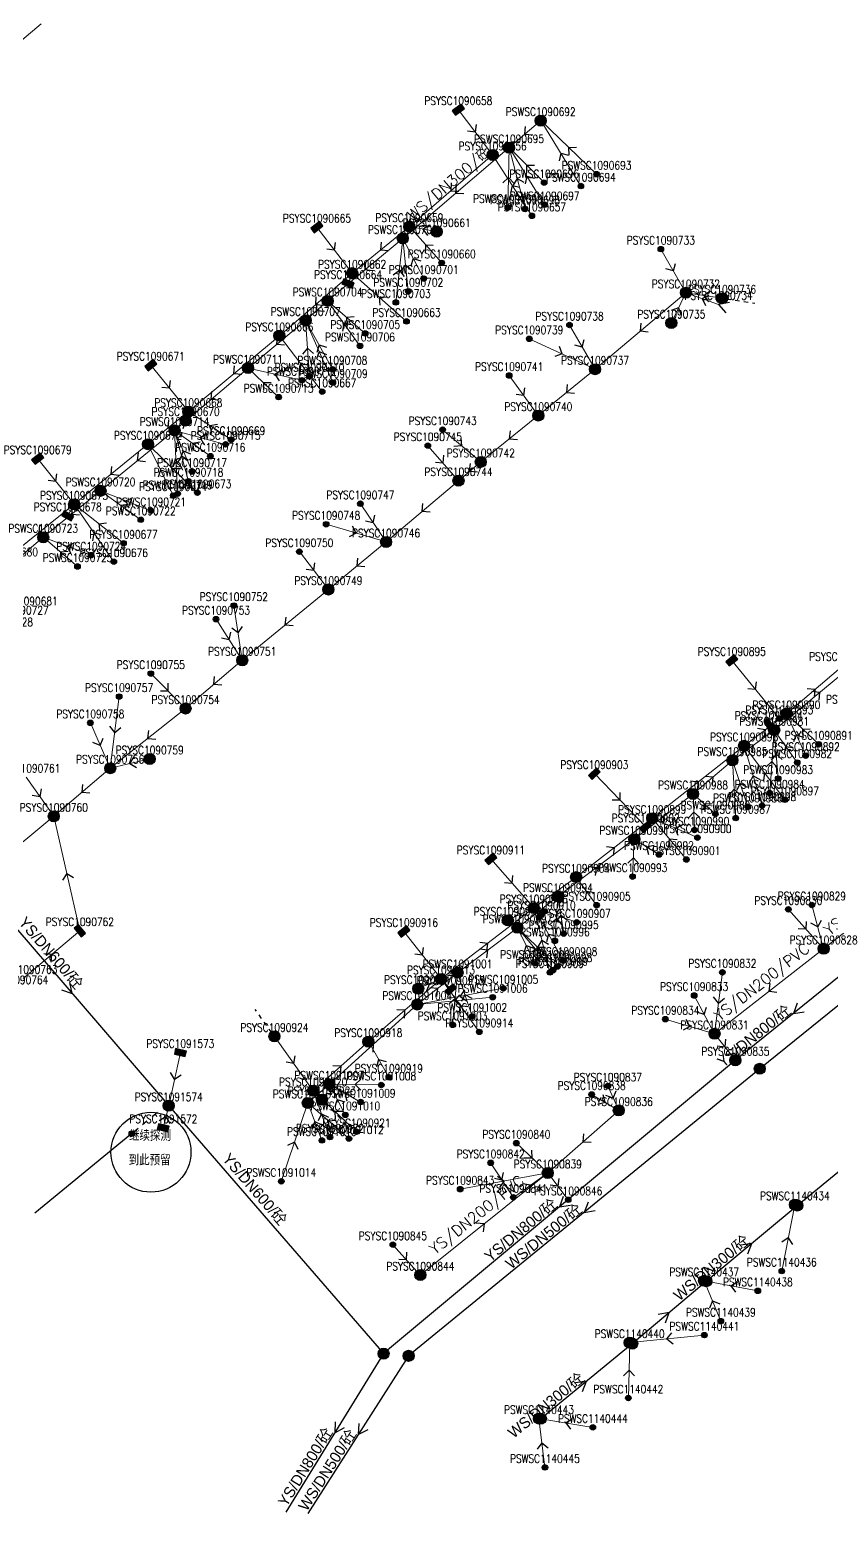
# Model space of a CAD drawing. Extents: x 3276 to 4026, y 1643 to 2176.
# Drawn here: x 3579.7 to 3652.3, y 1722.9 to 1857.3 of the extents above; entities that cross this region are included whole.
import ezdxf
from ezdxf.enums import TextEntityAlignment as Align

# ---------------------------------------------------------------- set-up
doc = ezdxf.new("R2010")
doc.units = 0
doc.linetypes.add('PDashed1', pattern=[3, 1, -1, 1])
doc.linetypes.add('PLine1', pattern=[200, 100, 100])
doc.layers.get('0').update_dxf_attribs({"linetype": 'CONTINUOUS'})
for name, color, linetype, true_color in [('WSANNEXE2', 7, 'CONTINUOUS', 0x7f0000), ('WSLINE', 7, 'CONTINUOUS', 0x7f0000), ('WSPOINT', 7, 'CONTINUOUS', 0x7f0000), ('WSPTEXT', 7, 'CONTINUOUS', 0x7f0000), ('WSZYTEXT', 7, 'CONTINUOUS', 0x7f0000), ('YSANNEXE2', 7, 'CONTINUOUS', 0x7f0000), ('YSLINE', 7, 'CONTINUOUS', 0x7f0000), ('YSPOINT', 7, 'CONTINUOUS', 0x7f0000), ('YSPTEXT', 7, 'CONTINUOUS', 0x7f0000), ('YSZYTEXT', 7, 'CONTINUOUS', 0x7f0000)]:
    doc.layers.add(name, color=color, linetype=linetype, true_color=true_color)
for name, color, linetype in [('市政管线', 3, 'CONTINUOUS'), ('自检问题', 2, 'CONTINUOUS'), ('自检问题回复', 6, 'CONTINUOUS')]:
    doc.layers.add(name, color=color, linetype=linetype)
doc.styles.add('bztxt', font='Romans.shx', dxfattribs={"bigfont": 'hztxt.shx'})
doc.styles.add('FZXDX', font='', dxfattribs={"width": 0.8})
doc.styles.add('pltxt', font='romans.shx', dxfattribs={"width": 0.8, "height": 0.75, "bigfont": 'hztxt.shx'})
doc.styles.get('FZXDX').set_extended_font_data('FZXiDengXian-Z06S')

# ---------------------------------------------------------------- blocks, each defined once
blk = doc.blocks.new('4302')
blk.add_hatch(color=255).paths.add_polyline_path([(-0.25, 0.5), (-0.25, -0.5), (0.25, -0.5), (0.25, 0.5)])
for p, q in [((-0.25, 0.1665), (0.25, 0.1665)), ((-0.25, -0.1665), (0.25, -0.1665))]:
    blk.add_line(p, q)
blk.add_lwpolyline([(0.25, -0.5), (0.25, 0.5), (-0.25, 0.5), (-0.25, -0.5)], close=True)
blk = doc.blocks.new('4301')
blk.add_hatch(color=255).paths.add_polyline_path([(-0.5, 0, 1), (0.5, 0, 1)])
for p, q in [((-0.5, 0), (0.5, 0)), ((0, 0.5), (0, -0.5))]:
    blk.add_line(p, q)
blk.add_circle((0, 0), 0.5)
blk = doc.blocks.new('4323')
blk.add_hatch(color=256).paths.add_polyline_path([(-0.25, 0, 1), (0.25, 0, 1)])
blk.add_circle((0, 0), 0.25)
blk = doc.blocks.new('4308')
blk.add_hatch(color=255).paths.add_polyline_path([(-0.5, 0, 1), (0.5, 0, 1)])
for p, q in [((-0.5, 0), (0.5, 0)), ((0, 0.5), (0, -0.5))]:
    blk.add_line(p, q)
blk.add_circle((0, 0), 0.5)
blk = doc.blocks.new('4413')
h = blk.add_hatch(color=255)
edge = h.paths.add_edge_path()
edge.add_arc((0, 0), 0.5, 0, 360)
for p, q in [((0.5, 0), (0.8, 0)), ((1.2, 0), (1.6, 0)), ((2, 0), (2.4, 0)), ((2.8, 0), (3, 0))]:
    blk.add_line(p, q)
blk.add_circle((0, 0), 0.5)
blk.add_circle((0, 0), 0.5)
blk = doc.blocks.new('4414')
blk.add_hatch(color=255).paths.add_polyline_path([(0.25, 0, 1), (-0.25, 0, 1)])
blk.add_circle((0, 0), 0.25)
blk = doc.blocks.new('4404')
for p, q in [((0.866, 0.5), (0, 0)), ((0, 0), (0.866, -0.5))]:
    blk.add_line(p, q)
blk = doc.blocks.new('4411')
blk.add_hatch(color=255).paths.add_polyline_path([(0.25, 0, 1), (-0.25, 0, 1)])
blk.add_circle((0, 0), 0.25)
blk = doc.blocks.new('4406')
blk.add_hatch(color=256).paths.add_polyline_path([(-0.25, 0, 1), (0.25, 0, 1)])
blk.add_circle((0, 0), 0.25)
blk = doc.blocks.new('4307')
blk.add_hatch(color=255).paths.add_polyline_path([(-0.5, 0, 1), (0.5, 0, 1)])
for p, q in [((-0.5, 0), (0.5, 0)), ((0, 0.5), (0, -0.5))]:
    blk.add_line(p, q)
blk.add_circle((0, 0), 0.5)
blk = doc.blocks.new('lx')
for q in [(-0.5, 0.5), (-0.5, -0.5)]:
    blk.add_line((0, 0), q)
blk = doc.blocks.new('4405')
blk.add_hatch(color=255).paths.add_polyline_path([(0.25, 0, 1), (-0.25, 0, 1)])
for p, q in [((0.25, 0), (0.75, 0)), ((1.75, 0), (1.25, 0)), ((3, 0), (2.375, 0))]:
    blk.add_line(p, q)
blk.add_circle((0, 0), 0.25)
blk = doc.blocks.new('4305')
blk.add_hatch(color=255).paths.add_polyline_path([(-0.5, 0, 1), (0.5, 0, 1)])
for p, q in [((-0.5, 0), (0.5, 0)), ((0, 0.5), (0, -0.5))]:
    blk.add_line(p, q)
blk.add_circle((0, 0), 0.5)
blk = doc.blocks.new('PSD')
for p, q in [((0, 0), (-0.866, 0.5)), ((-0.866, -0.5), (0, 0))]:
    blk.add_line(p, q)

msp = doc.modelspace()

# ---------------------------------------------------------------- linework, layer by layer
at = {"layer": 'WSLINE', "linetype": 'PLine1', "lineweight": 20, "ltscale": 0.5}
for p, q in [((3626.01, 1849.11, 1890.99), (3623.14, 1846.66, 1890.99)), ((3631.07, 1844.26, 1891.25), (3626.01, 1849.11, 1891.1)), ((3629.65, 1843.18, 1891.29), (3626.01, 1849.11, 1891.1)), ((3623.14, 1846.66, 1890.98), (3613.51, 1838.44, 1890.93)), ((3623.03, 1841.24, 1891.28), (3623.14, 1846.66, 1891.08)), ((3626.32, 1843.49, 1891.31), (3623.14, 1846.66, 1891.11)), ((3626.36, 1841.49, 1891.25), (3623.14, 1846.66, 1891.07)), ((3624.59, 1841.11, 1891.3), (3623.14, 1846.66, 1891.09)), ((3613.51, 1838.44, 1890.94), (3606.7, 1832.78, 1890.9)), ((3612.88, 1832.64, 1891.3), (3613.51, 1838.44, 1891.15)), ((3615.41, 1834.8, 1891.34), (3613.51, 1838.44, 1891.15)), ((3614.01, 1833.65, 1891.29), (3613.51, 1838.44, 1891.13)), ((3606.7, 1832.78, 1890.89), (3604.71, 1831.01, 1890.87)), ((3610.1, 1829.83, 1891.28), (3606.7, 1832.78, 1891.1)), ((3609.63, 1828.7, 1891.35), (3606.7, 1832.78, 1891.14)), ((3604.71, 1831.01, 1890.87), (3599.49, 1826.69, 1890.85)), ((3607.13, 1826.58, 1891.25), (3604.71, 1831.01, 1891.06)), ((3607.17, 1825.38, 1891.25), (3604.71, 1831.01, 1891.08)), ((3605.06, 1825.95, 1891.27), (3604.71, 1831.01, 1891.06)), ((3599.49, 1826.69, 1890.84), (3592.83, 1821.04, 1890.78)), ((3604.36, 1825.59, 1891.31), (3599.49, 1826.69, 1891.13)), ((3602.26, 1824.06, 1891.35), (3599.49, 1826.69, 1891.14)), ((3592.83, 1821.04, 1890.77), (3586.12, 1815.57, 1890.68)), ((3597.46, 1819.78, 1891.43), (3592.83, 1821.04, 1891.04)), ((3596.08, 1818.71, 1891.27), (3592.83, 1821.04, 1891.02)), ((3594.42, 1817.31, 1891.35), (3592.83, 1821.04, 1891.12)), ((3594.09, 1816.44, 1891.26), (3592.83, 1821.04, 1890.99)), ((3593.11, 1815.31, 1891.28), (3592.83, 1821.04, 1891)), ((3586.12, 1815.57, 1890.69), (3580.93, 1811.36, 1890.68)), ((3590.7, 1813.77, 1891.2), (3586.12, 1815.57, 1890.98)), ((3589.77, 1812.95, 1891.15), (3586.12, 1815.57, 1890.94)), ((3580.93, 1811.36, 1890.67), (3572.67, 1804.29, 1890.49)), ((3585.27, 1809.74, 1891.29), (3580.93, 1811.36, 1891.05)), ((3584.04, 1808.71, 1891.36), (3580.93, 1811.36, 1891.08)), ((3647.16, 1793.89, 1890.76), (3655.41, 1800.73, 1890.74)), ((3643.38, 1791.15, 1890.79), (3647.16, 1793.89, 1890.77)), ((3646.76, 1788.19, 1891.51), (3647.16, 1793.89, 1891.32)), ((3649.25, 1790.95, 1891.35), (3647.16, 1793.89, 1891.24)), ((3647.52, 1789.5, 1891.3), (3647.16, 1793.89, 1891.18)), ((3639.81, 1788.11, 1890.82), (3643.38, 1791.15, 1890.78)), ((3644.78, 1786.94, 1891.37), (3643.38, 1791.15, 1891.11)), ((3643.68, 1785.92, 1891.41), (3643.38, 1791.15, 1891.13)), ((3634.49, 1784, 1890.84), (3639.81, 1788.11, 1890.83)), ((3641.84, 1786.29, 1891.51), (3639.81, 1788.11, 1891.19)), ((3639.94, 1784.84, 1891.47), (3639.81, 1788.11, 1891.17)), ((3627.57, 1778.82, 1890.85), (3634.49, 1784, 1890.85)), ((3634.33, 1780.62, 1891.42), (3634.49, 1784, 1891.18)), ((3636.72, 1782.62, 1891.3), (3634.49, 1784, 1891.17)), ((3623.9, 1775.98, 1890.85), (3627.57, 1778.82, 1890.86)), ((3627.29, 1774.8, 1891.38), (3627.57, 1778.82, 1891.2)), ((3628.09, 1775.45, 1891.36), (3627.57, 1778.82, 1891.18)), ((3618.47, 1771.91, 1891.08), (3623.9, 1775.98, 1890.86)), ((3627.13, 1772.14, 1891.52), (3623.9, 1775.98, 1891.22)), ((3625.5, 1772.76, 1891.6), (3623.9, 1775.98, 1891.31)), ((3627.52, 1772.47, 1891.5), (3623.9, 1775.98, 1891.19)), ((3614.82, 1769.03, 1890.94), (3618.47, 1771.91, 1891.1)), ((3618.02, 1767.19, 1891.29), (3618.47, 1771.91, 1891.31)), ((3619.8, 1767.96, 1891.3), (3618.47, 1771.91, 1891.29)), ((3622.62, 1770.5, 1891.35), (3614.82, 1769.03, 1891.15)), ((3606.86, 1761.81, 1891.01), (3614.82, 1769.03, 1890.97)), ((3621.66, 1769.69, 1891.36), (3614.82, 1769.03, 1891.17)), ((3604.9, 1760.12, 1891.06), (3606.86, 1761.81, 1891.04)), ((3611.56, 1761.74, 1891.47), (3606.86, 1761.81, 1891.24)), ((3609.69, 1760.19, 1891.43), (3606.86, 1761.81, 1891.28)), ((3608.3, 1759.03, 1891.51), (3606.86, 1761.81, 1891.28)), ((3602.5, 1753.01, 1891.26), (3604.9, 1760.12, 1891.1)), ((3608.63, 1756.88, 1891.43), (3604.9, 1760.12, 1891.31)), ((3606.18, 1756.72, 1891.52), (3604.9, 1760.12, 1891.32)), ((3647.85, 1744.88, 1890.38), (3649.04, 1750.89, 1890.15)), ((3645.68, 1743.09, 1890.17), (3640.82, 1744, 1890.02)), ((3642.33, 1740.34, 1890.17), (3640.82, 1744, 1890.05)), ((3633.95, 1733.38, 1890.16), (3634.07, 1738.4, 1889.84)), ((3640.84, 1739.08, 1890.19), (3634.07, 1738.4, 1889.95)), ((3630.73, 1730.72, 1890.22), (3625.85, 1731.52, 1889.94)), ((3626.39, 1727.09, 1890.23), (3625.85, 1731.52, 1889.89))]:
    msp.add_line(p, q, dxfattribs=at)
at = {"layer": 'YSLINE', "linetype": 'PLine1', "lineweight": 20, "ltscale": 0.5}
for p, q in [((3580.76, 1857.89, 1891.15), (3574.11, 1852.32, 1891.1)), ((3618.54, 1850.11, 1891.43), (3621.65, 1846, 1891.3)), ((3621.65, 1846, 1891.03), (3614.11, 1839.51, 1891.02)), ((3625.21, 1840.48, 1891.43), (3621.65, 1846, 1891.23)), ((3605.73, 1839.46, 1891.42), (3608.92, 1835.29, 1891.28)), ((3614.11, 1839.51, 1891.01), (3608.92, 1835.29, 1890.95)), ((3617.04, 1836.22, 1891.47), (3614.11, 1839.51, 1891.32)), ((3616.58, 1839.05, 1887.17), (3614.11, 1839.51, 1891.35)), ((3636.89, 1837.47, 1891.17), (3639.16, 1833.51, 1891.16)), ((3608.92, 1835.29, 1890.95), (3602.33, 1829.62, 1890.89)), ((3608.55, 1834.36, 1891.42), (3608.92, 1835.29, 1891.41)), ((3613.85, 1830.92, 1891.31), (3608.92, 1835.29, 1891.09)), ((3639.16, 1833.51, 1891.08), (3630.93, 1826.59, 1891.06)), ((3637.84, 1830.77, 1887.68), (3639.16, 1833.51, 1891.25)), ((3642.12, 1832.46, 1891.28), (3639.16, 1833.51, 1891.16)), ((3642.44, 1833.02, 1891.39), (3639.16, 1833.51, 1891.07)), ((3602.33, 1829.62, 1890.9), (3594.08, 1822.75, 1890.86)), ((3606.21, 1824.55, 1891.42), (3602.33, 1829.62, 1891.23)), ((3628.62, 1830.59, 1891.04), (3630.93, 1826.59, 1891.14)), ((3624.97, 1829.34, 1891.64), (3630.93, 1826.59, 1891.26)), ((3590.67, 1826.96, 1891.34), (3594.08, 1822.75, 1891.32)), ((3623.15, 1826.02, 1891.19), (3625.79, 1822.39, 1891.2)), ((3630.93, 1826.59, 1891.01), (3625.79, 1822.39, 1890.99)), ((3594.08, 1822.75, 1890.86), (3590.42, 1819.79, 1890.81)), ((3593.83, 1821.94, 1891.42), (3594.08, 1822.75, 1891.2)), ((3597.96, 1820.21, 1891.53), (3594.08, 1822.75, 1891.21)), ((3625.79, 1822.39, 1891), (3620.58, 1818.19, 1890.96)), ((3617.12, 1821.11, 1891.59), (3620.58, 1818.19, 1891.23)), ((3590.42, 1819.79, 1890.79), (3583.73, 1814.35, 1890.76)), ((3594.9, 1815.4, 1892.22), (3590.42, 1819.79, 1891.13)), ((3592.71, 1815.14, 1891.26), (3590.42, 1819.79, 1891.03)), ((3615.78, 1819.66, 1891.77), (3618.56, 1816.49, 1891.58)), ((3580.43, 1818.48, 1891.27), (3583.73, 1814.35, 1891.19)), ((3620.58, 1818.19, 1890.98), (3618.56, 1816.49, 1890.88)), ((3618.56, 1816.49, 1890.97), (3612, 1810.94, 1890.92)), ((3583.73, 1814.35, 1890.76), (3577.37, 1809.23, 1890.84)), ((3583.15, 1813.31, 1891.24), (3583.73, 1814.35, 1891.18)), ((3587.33, 1809.15, 1892.21), (3583.73, 1814.35, 1891.04)), ((3588.21, 1810.82, 1891.3), (3583.73, 1814.35, 1891.05)), ((3609.67, 1814.4, 1891.83), (3612, 1810.94, 1891.61)), ((3606.57, 1812.54, 1891.4), (3612, 1810.94, 1891.15)), ((3612, 1810.94, 1890.95), (3606.77, 1806.63, 1890.82)), ((3604.14, 1810.06, 1891.41), (3606.77, 1806.63, 1891.08)), ((3606.77, 1806.63, 1890.78), (3598.96, 1800.22, 1890.8)), ((3596.59, 1803.94, 1891.37), (3598.96, 1800.22, 1891.02)), ((3598.2, 1805.17, 1891.21), (3598.96, 1800.22, 1891)), ((3598.96, 1800.22, 1890.81), (3593.83, 1795.85, 1890.84)), ((3643.32, 1800.21, 1891.44), (3647.63, 1794.92, 1891.48)), ((3590.68, 1799.01, 1891.45), (3593.83, 1795.85, 1891.21)), ((3648.27, 1795.38, 1890.83), (3653.42, 1799.75, 1890.84)), ((3587.81, 1796.93, 1891.45), (3587, 1790.44, 1891.15)), ((3593.83, 1795.85, 1890.83), (3587, 1790.44, 1890.7)), ((3585.2, 1794.55, 1891.38), (3587, 1790.44, 1891.04)), ((3644.44, 1792.47, 1890.78), (3648.27, 1795.38, 1890.8)), ((3646.67, 1794.4, 1891.59), (3647.63, 1794.92, 1891.47)), ((3647.63, 1794.92, 1891.51), (3648.27, 1795.38, 1891.49)), ((3651.2, 1792.61, 1891.71), (3648.27, 1795.38, 1891.5)), ((3650.02, 1791.58, 1891.35), (3648.27, 1795.38, 1891.19)), ((3636.11, 1785.9, 1890.92), (3644.44, 1792.47, 1890.77)), ((3648.13, 1787.58, 1891.47), (3644.44, 1792.47, 1891.24)), ((3646.07, 1787.05, 1891.56), (3644.44, 1792.47, 1891.32)), ((3587, 1790.44, 1890.68), (3581.89, 1786.08, 1890.66)), ((3590.58, 1791.28, 1887.69), (3587, 1790.44, 1890.96)), ((3579.39, 1789.63, 1891.54), (3581.89, 1786.08, 1891.08)), ((3630.87, 1789.95, 1891.44), (3635.52, 1785.12, 1891.48)), ((3581.89, 1786.08, 1890.67), (3574.79, 1780.2, 1890.48)), ((3584.25, 1775.72, 1891.12), (3581.89, 1786.08, 1891.05)), ((3629.22, 1780.57, 1890.96), (3636.11, 1785.9, 1890.91)), ((3635.52, 1785.12, 1891.43), (3636.11, 1785.9, 1891.44)), ((3640.21, 1784.15, 1891.7), (3636.11, 1785.9, 1891.52)), ((3639.21, 1782.17, 1891.43), (3636.11, 1785.9, 1891.23)), ((3621.49, 1782.22, 1891.45), (3625.38, 1777.78, 1891.41)), ((3661.67, 1781.95, 1891.29), (3651.64, 1774.08, 1891.18)), ((3625.38, 1777.78, 1890.97), (3629.22, 1780.57, 1890.95)), ((3631.07, 1778.03, 1891.52), (3629.22, 1780.57, 1891.38)), ((3616.98, 1771.35, 1890.97), (3625.38, 1777.78, 1890.97)), ((3623.03, 1776.66, 1887.32), (3625.38, 1777.78, 1891.2)), ((3629.27, 1776.48, 1891.3), (3625.38, 1777.78, 1891.14)), ((3628.05, 1773.02, 1891.48), (3625.38, 1777.78, 1891.26)), ((3626.84, 1771.94, 1891.58), (3625.38, 1777.78, 1891.37)), ((3626.08, 1777.22, 1891.47), (3625.38, 1777.78, 1891.47)), ((3648.45, 1777.65, 1891.47), (3651.64, 1774.08, 1891.28)), ((3650.58, 1778.05, 1891.45), (3651.64, 1774.08, 1891.16)), ((3579.12, 1771.4, 1891.03), (3584.25, 1775.72, 1891.05)), ((3613.61, 1775.65, 1891.45), (3616.98, 1771.35, 1891.46)), ((3651.64, 1774.08, 1891.17), (3641.76, 1766.38, 1891.14)), ((3642.47, 1771.95, 1891.37), (3641.76, 1766.38, 1891.18)), ((3610.39, 1765.67, 1891.02), (3616.98, 1771.35, 1890.97)), ((3614.91, 1770.47, 1887.42), (3616.98, 1771.35, 1891.25)), ((3620.44, 1766.55, 1891.5), (3616.98, 1771.35, 1891.19)), ((3617.85, 1770.39, 1891.44), (3616.98, 1771.35, 1891.37)), ((3639.91, 1769.85, 1891.6), (3641.76, 1766.38, 1891.39)), ((3637.3, 1767.7, 1891.51), (3641.76, 1766.38, 1891.35)), ((3641.76, 1766.38, 1891.13), (3643.65, 1763.98, 1890.99)), ((3601.88, 1766.14, 1891.58), (3605.39, 1761.22, 1891.38)), ((3605.39, 1761.22, 1891.01), (3610.39, 1765.67, 1891.04)), ((3612.25, 1762.44, 1891.42), (3610.39, 1765.67, 1891.24)), ((3593.36, 1764.68, 1891.04), (3592.3, 1759.86, 1890.97)), ((3609.32, 1757.5, 1891.49), (3605.39, 1761.22, 1891.29)), ((3606.91, 1757.02, 1891.69), (3605.39, 1761.22, 1891.36)), ((3606.18, 1760.41, 1891.61), (3605.39, 1761.22, 1891.46)), ((3630.62, 1760.88, 1891.48), (3633.08, 1759.43, 1891.28)), ((3632.09, 1761.65, 1891.42), (3633.08, 1759.43, 1891.23)), ((3591.81, 1757.87, 1891.11), (3592.3, 1759.86, 1891)), ((3633.08, 1759.43, 1891.25), (3626.65, 1753.77, 1891.2)), ((3623.8, 1756.47, 1891.38), (3626.65, 1753.77, 1891.23)), ((3621.47, 1754.69, 1891.59), (3623.53, 1751.56, 1891.56)), ((3615.1, 1744.52, 1891.46), (3626.65, 1753.77, 1891.16)), ((3618.71, 1752.3, 1891.34), (3626.65, 1753.77, 1891.19)), ((3623.53, 1751.56, 1891.56), (3626.65, 1753.77, 1891.26)), ((3626.65, 1753.77, 1891.15), (3628.5, 1751.34, 1891.19)), ((3612.61, 1747.27, 1891.62), (3615.1, 1744.52, 1891.51))]:
    msp.add_line(p, q, dxfattribs=at)
at = {"layer": '市政管线', "linetype": 'PLine1'}
for p, q in [((3677.54, 1788.8), (3645.86, 1763.21)), ((3574.79, 1780.2), (3592.3, 1759.86)), ((3654.15, 1772.45), (3643.65, 1763.98)), ((3643.65, 1763.98), (3611.77, 1737.4)), ((3645.86, 1763.21), (3614.04, 1737.2)), ((3592.3, 1759.86), (3611.77, 1737.4)), ((3588.96, 1757.34), (3580.16, 1750.14)), ((3649.26, 1750.82), (3655.98, 1756.35)), ((3641.01, 1743.96), (3649.26, 1750.82)), ((3634.3, 1738.31), (3641.01, 1743.96)), ((3626.02, 1731.51), (3634.3, 1738.31)), ((3611.77, 1737.4), (3602.91, 1723.05)), ((3614.04, 1737.2), (3604.92, 1722.93))]:
    msp.add_line(p, q, dxfattribs=at)
at = {"layer": '自检问题', "color": 2, "linetype": 'PLine1'}
msp.add_circle((3590.69, 1755.65), 3.62, dxfattribs=at)

# ---------------------------------------------------------------- block references
at = {"layer": 'WSANNEXE2', "linetype": 'PLine1'}
for p, rotation in [((3624.58, 1847.88, 1890.99), 220.4461706042753), ((3628.54, 1846.68, 1891.25), 136.1954518943334), ((3627.83, 1846.15, 1891.29), 121.5565182863479), ((3624.75, 1844.07, 1891.25), 121.8678309460129), ((3624.73, 1845.08, 1891.31), 135.1272696875523), ((3618.33, 1842.55, 1890.98), 220.510059207651), ((3623.09, 1843.95, 1891.28), 88.85380374092242), ((3623.87, 1843.88, 1891.3), 104.6344579427796), ((3610.1, 1835.61, 1890.94), 219.7057688540527), ((3614.46, 1836.62, 1891.34), 117.60286812793), ((3613.2, 1835.54, 1891.3), 83.82226677251178), ((3613.76, 1836.04, 1891.29), 95.96502247874677), ((3605.7, 1831.9, 1890.89), 221.7943771102632), ((3608.16, 1830.74, 1891.35), 125.6754566442956), ((3608.4, 1831.31, 1891.28), 139.1221243881984), ((3602.1, 1828.85, 1890.87), 219.6095690949271), ((3604.89, 1828.48, 1891.27), 94.01199964705664), ((3605.92, 1828.79, 1891.25), 118.7052190574208), ((3605.94, 1828.19, 1891.25), 113.6078102435879), ((3600.88, 1825.37, 1891.35), 136.5564991007985), ((3601.92, 1826.14, 1891.31), 167.3453754670984), ((3596.16, 1823.87, 1890.84), 220.309245556437), ((3594.45, 1819.88, 1891.27), 144.3297471104325), ((3595.14, 1820.41, 1891.43), 164.7653944472981), ((3589.48, 1818.31, 1890.77), 219.2230805195294), ((3593.46, 1818.74, 1891.26), 105.2954987220221), ((3593.62, 1819.18, 1891.35), 113.0825938106491), ((3592.97, 1818.17, 1891.28), 92.80148215142052), ((3587.95, 1814.26, 1891.15), 144.2981153326215), ((3588.41, 1814.67, 1891.2), 158.5000611197016), ((3583.53, 1813.47, 1890.69), 219.0638757759174), ((3583.1, 1810.55, 1891.29), 159.5584733227553), ((3582.49, 1810.04, 1891.36), 139.6462834795806), ((3651.28, 1797.31, 1890.76), 39.66815293801123), ((3645.27, 1792.52, 1890.79), 35.9460030612069), ((3648.2, 1792.42, 1891.35), 125.4064207431271), ((3646.96, 1791.04, 1891.51), 85.97074046915186), ((3647.34, 1791.7, 1891.3), 94.7252094375237), ((3641.6, 1789.63, 1890.82), 40.42802312334522), ((3644.08, 1789.04, 1891.37), 108.2796888673929), ((3643.53, 1788.53, 1891.41), 93.23277299005235), ((3637.15, 1786.06, 1890.84), 37.63575071610732), ((3639.88, 1786.47, 1891.47), 92.123997069044), ((3640.83, 1787.2, 1891.51), 137.9728922950766), ((3635.6, 1783.31, 1891.3), 148.2947461571065), ((3631.03, 1781.41, 1890.85), 36.82222126440455), ((3634.41, 1782.31, 1891.42), 87.34540074989631), ((3625.73, 1777.4, 1890.85), 37.7445457088882), ((3627.83, 1777.13, 1891.36), 98.84136631540707), ((3627.43, 1776.81, 1891.38), 86.02695394934435), ((3621.19, 1773.95, 1891.08), 36.8996283000263), ((3624.7, 1774.37, 1891.6), 116.3386276604474), ((3625.52, 1774.06, 1891.52), 130.0457737593634), ((3625.71, 1774.23, 1891.5), 135.8766008972355), ((3616.65, 1770.47, 1890.94), 38.27771048544641), ((3618.72, 1769.77, 1891.35), 190.7294713942269), ((3618.25, 1769.55, 1891.29), 84.53725963811254), ((3618.24, 1769.36, 1891.36), 185.5291497081799), ((3619.14, 1769.93, 1891.3), 108.6168356085578), ((3610.84, 1765.42, 1891.01), 42.19396947586888), ((3609.21, 1761.78, 1891.47), 179.2091868218004), ((3605.88, 1760.96, 1891.06), 40.78915442525008), ((3608.27, 1761, 1891.43), 150.1943331090465), ((3607.58, 1760.42, 1891.51), 117.4817865178569), ((3605.54, 1758.42, 1891.52), 110.6472296787159), ((3606.76, 1758.5, 1891.43), 139.0403484010205), ((3603.7, 1756.57, 1891.26), 71.33354724798518), ((3648.44, 1747.88, 1890.38), 78.87556766077532), ((3643.25, 1743.55, 1890.17), 169.3436809804568), ((3641.58, 1742.17, 1890.17), 112.4969327488307), ((3637.45, 1738.74, 1890.19), 185.7234349488201), ((3634.01, 1735.89, 1890.16), 88.70691217673834), ((3628.29, 1731.12, 1890.22), 170.7292422412852), ((3626.12, 1729.31, 1890.23), 96.94734806437393)]:
    msp.add_blockref('lx', p, dxfattribs=dict(at, rotation=rotation))
at = {"layer": 'WSPOINT', "linetype": 'PLine1'}
for name, p in [('4301', (3626.01, 1849.11, 1891.71)), ('4301', (3623.14, 1846.66, 1891.72)), ('4414', (3631.07, 1844.26, 1891.7)), ('4414', (3626.32, 1843.49, 1891.77)), ('4414', (3629.65, 1843.18, 1891.74)), ('4414', (3626.36, 1841.49, 1891.76)), ('4414', (3623.03, 1841.24, 1891.77)), ('4414', (3624.59, 1841.11, 1891.79)), ('4301', (3613.51, 1838.44, 1891.75)), ('4414', (3615.41, 1834.8, 1891.79)), ('4414', (3614.01, 1833.65, 1891.76)), ('4301', (3606.7, 1832.78, 1891.73)), ('4414', (3612.88, 1832.64, 1891.77)), ('4301', (3604.71, 1831.01, 1891.72)), ('4414', (3610.1, 1829.83, 1891.75)), ('4414', (3609.63, 1828.7, 1891.78)), ('4301', (3599.49, 1826.69, 1891.74)), ('4414', (3607.13, 1826.58, 1891.78)), ('4414', (3604.36, 1825.59, 1891.77)), ('4414', (3605.06, 1825.95, 1891.79)), ('4414', (3607.17, 1825.38, 1891.79)), ('4414', (3602.26, 1824.06, 1891.79)), ('4301', (3592.83, 1821.04, 1891.68)), ('4414', (3597.46, 1819.78, 1891.9)), ('4414', (3596.08, 1818.71, 1891.78)), ('4414', (3594.42, 1817.31, 1891.79)), ('4301', (3586.12, 1815.57, 1891.65)), ('4414', (3594.09, 1816.44, 1891.81)), ('4414', (3593.11, 1815.31, 1891.81)), ('4414', (3590.7, 1813.77, 1891.73)), ('4414', (3589.77, 1812.95, 1891.72)), ('4301', (3580.93, 1811.36, 1891.67)), ('4414', (3585.27, 1809.74, 1891.74)), ('4414', (3584.04, 1808.71, 1891.77)), ('4301', (3647.16, 1793.89, 1891.8)), ('4301', (3643.38, 1791.15, 1891.77)), ('4414', (3649.25, 1790.95, 1891.79)), ('4414', (3647.52, 1789.5, 1891.77)), ('4301', (3639.81, 1788.11, 1891.78)), ('4414', (3646.76, 1788.19, 1891.85)), ('4414', (3641.84, 1786.29, 1891.87)), ('4414', (3644.78, 1786.94, 1891.85)), ('4414', (3639.94, 1784.84, 1891.87)), ('4414', (3643.68, 1785.92, 1891.88)), ('4301', (3634.49, 1784, 1891.78)), ('4414', (3636.72, 1782.62, 1891.78)), ('4414', (3634.33, 1780.62, 1891.88)), ('4301', (3627.57, 1778.82, 1891.75)), ('4301', (3623.9, 1775.98, 1891.76)), ('4414', (3628.09, 1775.45, 1891.78)), ('4414', (3627.29, 1774.8, 1891.78)), ('4414', (3625.5, 1772.76, 1891.87)), ('4301', (3618.47, 1771.91, 1891.96)), ('4414', (3627.13, 1772.14, 1891.87)), ('4414', (3627.52, 1772.47, 1891.89)), ('4414', (3622.62, 1770.5, 1891.79)), ('4301', (3614.82, 1769.03, 1891.76)), ('4414', (3621.66, 1769.69, 1891.78)), ('4414', (3619.8, 1767.96, 1891.8)), ('4414', (3618.02, 1767.19, 1891.79)), ('4301', (3606.86, 1761.81, 1891.8)), ('4414', (3611.56, 1761.74, 1891.88)), ('4301', (3604.9, 1760.12, 1891.81)), ('4414', (3609.69, 1760.19, 1891.79)), ('4414', (3608.3, 1759.03, 1891.88)), ('4414', (3606.18, 1756.72, 1891.85)), ('4414', (3608.63, 1756.88, 1891.78)), ('4323', (3602.5, 1753.01, 1891.77)), ('4301', (3649.04, 1750.89, 1891)), ('4414', (3647.85, 1744.88, 1890.83)), ('4301', (3640.82, 1744, 1891)), ('4414', (3645.68, 1743.09, 1890.82)), ('4414', (3642.33, 1740.34, 1890.82)), ('4301', (3634.07, 1738.4, 1890.95)), ('4414', (3640.84, 1739.08, 1890.84)), ('4414', (3633.95, 1733.38, 1890.81)), ('4301', (3625.85, 1731.52, 1890.84)), ('4414', (3630.73, 1730.72, 1890.87)), ('4414', (3626.39, 1727.09, 1890.88))]:
    msp.add_blockref(name, p, dxfattribs=at)
at = {"layer": 'YSANNEXE2', "linetype": 'PLine1'}
for p, rotation in [((3620.09, 1848.05, 1891.43), 307.1859580670147), ((3617.88, 1842.76, 1891.03), 220.6875093055867), ((3623.43, 1843.24, 1891.43), 122.869047550635), ((3615.34, 1839.28, 1887.17), 169.47954638703), ((3607.32, 1837.38, 1891.42), 307.3526018211896), ((3611.51, 1837.4, 1891.01), 219.2013553220808), ((3615.57, 1837.87, 1891.47), 131.7360692978534), ((3638.03, 1835.49, 1891.17), 299.8448141278363), ((3611.38, 1833.1, 1891.31), 138.4676419073132), ((3640.64, 1832.99, 1891.28), 160.415741897402), ((3640.8, 1833.26, 1891.39), 171.4186991881312), ((3605.62, 1832.45, 1890.95), 220.7076870853114), ((3638.5, 1832.14, 1887.68), 64.37322945183327), ((3635.04, 1830.05, 1891.08), 220.0529936853939), ((3627.95, 1827.97, 1891.64), 335.2928908883727), ((3629.77, 1828.59, 1891.04), 300.0285326816604), ((3598.21, 1826.19, 1890.9), 219.8012613889104), ((3604.27, 1827.09, 1891.42), 127.4461782397653), ((3592.38, 1824.86, 1891.34), 309.0329483654471), ((3624.47, 1824.2, 1891.19), 305.9796148208238), ((3628.36, 1824.49, 1891.01), 219.3389519725232), ((3592.25, 1821.27, 1890.86), 219.0201978463794), ((3596.02, 1821.48, 1891.53), 146.7385006850859), ((3618.85, 1819.65, 1891.59), 319.8808645847908), ((3623.19, 1820.29, 1891), 218.8566968764272), ((3617.17, 1818.08, 1891.77), 311.2370243051328), ((3587.08, 1817.07, 1890.79), 219.0938908265357), ((3591.57, 1817.47, 1891.26), 116.1730830712839), ((3592.66, 1817.59, 1892.22), 135.5396473496813), ((3619.57, 1817.34, 1890.98), 219.9881059163669), ((3582.08, 1816.42, 1891.27), 308.5978464654094), ((3610.84, 1812.67, 1891.83), 303.8838230844419), ((3615.28, 1813.72, 1890.97), 220.2972098330315), ((3580.55, 1811.79, 1890.76), 218.8755734322983), ((3585.53, 1811.75, 1892.21), 124.7496071102689), ((3585.97, 1812.58, 1891.3), 141.757990431995), ((3609.28, 1811.74, 1891.4), 343.5849275640758), ((3609.38, 1808.78, 1890.95), 219.5078224764727), ((3605.45, 1808.34, 1891.41), 307.517751259588), ((3602.86, 1803.43, 1890.78), 219.3750174294386), ((3597.77, 1802.08, 1891.37), 302.5951284547544), ((3598.58, 1802.7, 1891.21), 278.7492971879016), ((3596.4, 1798.04, 1890.81), 220.48017886044), ((3592.25, 1797.43, 1891.45), 314.8962329786666), ((3645.48, 1797.56, 1891.44), 309.1484199692083), ((3650.85, 1797.57, 1890.83), 40.34489460671545), ((3586.1, 1792.5, 1891.38), 293.712323073359), ((3587.41, 1793.68, 1891.45), 262.9226018272587), ((3590.42, 1793.14, 1890.83), 218.3975374972521), ((3646.36, 1793.93, 1890.78), 37.17501682232825), ((3649.15, 1793.48, 1891.35), 114.685983421392), ((3649.73, 1793.99, 1891.71), 136.519078918409), ((3588.79, 1790.86, 1887.69), 193.3092219324514), ((3640.28, 1789.18, 1890.92), 38.30837882136485), ((3645.26, 1789.76, 1891.56), 106.7837379112179), ((3646.28, 1790.03, 1891.47), 127.0588780370309), ((3580.64, 1787.86, 1891.54), 305.2070724612024), ((3584.45, 1788.26, 1890.68), 220.4601272653847), ((3633.2, 1787.54, 1891.44), 313.9221139715171), ((3638.16, 1785.02, 1891.7), 156.9600081409364), ((3637.66, 1784.04, 1891.43), 129.7802778292013), ((3632.67, 1783.23, 1890.96), 37.69961791603231), ((3583.07, 1780.9, 1891.12), 102.7889050095227), ((3623.43, 1780, 1891.45), 311.2599723911714), ((3627.3, 1779.17, 1890.97), 36.00515703576953), ((3630.15, 1779.3, 1891.52), 126.2915900796459), ((3624.21, 1777.22, 1887.32), 25.57135805864434), ((3627.32, 1777.13, 1891.3), 161.6255752748697), ((3650.05, 1775.86, 1891.47), 311.721094448526), ((3651.11, 1776.06, 1891.45), 284.9147448376638), ((3621.18, 1774.56, 1890.97), 37.42936943248652), ((3626.11, 1774.86, 1891.58), 104.0392880064495), ((3626.72, 1775.4, 1891.48), 119.3202404971996), ((3581.68, 1773.56, 1891.03), 40.11177927438461), ((3615.3, 1773.5, 1891.45), 308.0550060313225), ((3615.94, 1770.91, 1887.42), 22.91572677031516), ((3646.7, 1770.23, 1891.17), 217.9371727335513), ((3618.71, 1768.95, 1891.5), 125.8608729505141), ((3642.11, 1769.16, 1891.37), 262.7286348890463), ((3613.68, 1768.51, 1891.02), 40.77865316352398), ((3639.53, 1767.04, 1891.51), 343.5183170207987), ((3640.83, 1768.12, 1891.6), 297.9805287166799), ((3642.71, 1765.18, 1891.13), 308.3608350001363), ((3603.63, 1763.68, 1891.58), 305.5579806958448), ((3607.89, 1763.44, 1891.01), 41.67285530193679), ((3611.32, 1764.05, 1891.42), 119.9556762924123), ((3592.83, 1762.27, 1891.04), 257.5543956187573), ((3632.58, 1760.54, 1891.42), 294.1442515158456), ((3607.36, 1759.36, 1891.49), 136.5748015137179), ((3631.85, 1760.16, 1891.48), 329.5699230252042), ((3592.05, 1758.86, 1891.11), 76.32113047936149), ((3606.15, 1759.12, 1891.69), 109.9517633337191), ((3629.87, 1756.6, 1891.25), 221.3960173246838), ((3625.23, 1755.12, 1891.38), 316.6316360430439), ((3622.5, 1753.12, 1891.59), 303.3690996555114), ((3622.68, 1753.04, 1891.34), 10.45660168477267), ((3625.09, 1752.66, 1891.56), 35.32450358157834), ((3627.58, 1752.56, 1891.15), 307.3507721410359), ((3620.87, 1749.15, 1891.46), 38.66144679549806), ((3613.85, 1745.9, 1891.62), 312.135471007016)]:
    msp.add_blockref('lx', p, dxfattribs=dict(at, rotation=rotation))
at = {"layer": 'YSPOINT', "linetype": 'PLine1'}
for name, p, rotation in [('4302', (3618.54, 1850.11, 1891.72), 127.1859580670147), ('4302', (3605.73, 1839.46, 1891.74), 127.3526018211897), ('4302', (3608.55, 1834.36, 1891.7), 248.5573133294065), ('4413', (3642.44, 1833.02, 1891.84), 351.4186991881313), ('4404', (3642.12, 1832.46, 1891.84), 340.415741897402), ('4302', (3590.67, 1826.96, 1891.69), 129.0329483654471), ('4413', (3593.83, 1821.94, 1891.82), 252.8577465262007), ('4302', (3580.43, 1818.48, 1891.67), 128.5978464654094), ('4302', (3583.15, 1813.31, 1891.62), 240.8701912473638), ('4302', (3643.32, 1800.21, 1891.76), 129.1484199692083), ('4302', (3646.67, 1794.4, 1891.82), 208.7389268274162), ('4302', (3630.87, 1789.95, 1891.78), 133.9221139715171), ('4302', (3635.52, 1785.12, 1891.78), 313.9221139715171), ('4302', (3621.49, 1782.22, 1891.79), 131.2599723911714), ('4302', (3626.08, 1777.22, 1891.79), 321.5109103762685), ('4302', (3584.25, 1775.72, 1891.33), 40.11177927438461), ('4302', (3613.61, 1775.65, 1891.76), 128.0550060313225), ('4302', (3617.85, 1770.39, 1891.78), 312.370101155654), ('4413', (3601.88, 1766.14, 1891.81), 125.5579806958448), ('4302', (3593.36, 1764.68, 1891.36), 77.55439561875734), ('4413', (3606.18, 1760.41, 1891.79), 314.5802023569954), ('4302', (3591.81, 1757.87, 1891.36), 256.3211304793615)]:
    msp.add_blockref(name, p, dxfattribs=dict(at, rotation=rotation))
for name, p in [('4301', (3621.65, 1846, 1891.73)), ('4323', (3625.21, 1840.48, 1891.78)), ('4301', (3614.11, 1839.51, 1891.77)), ('4308', (3616.58, 1839.05, 1891.55)), ('4323', (3636.89, 1837.47, 1891.74)), ('4323', (3617.04, 1836.22, 1891.77)), ('4301', (3608.92, 1835.29, 1891.7)), ('4301', (3639.16, 1833.51, 1891.87)), ('4323', (3613.85, 1830.92, 1891.77)), ('4323', (3628.62, 1830.59, 1891.7)), ('4308', (3637.84, 1830.77, 1891.92)), ('4301', (3602.33, 1829.62, 1891.72)), ('4414', (3624.97, 1829.34, 1892.23)), ('4301', (3630.93, 1826.59, 1891.96)), ('4323', (3623.15, 1826.02, 1891.8)), ('4323', (3606.21, 1824.55, 1891.79)), ('4301', (3594.08, 1822.75, 1891.69)), ('4301', (3625.79, 1822.39, 1891.94)), ('4323', (3617.12, 1821.11, 1892.15)), ('4301', (3590.42, 1819.79, 1891.68)), ('4323', (3597.96, 1820.21, 1891.9)), ('4323', (3615.78, 1819.66, 1892.05)), ('4301', (3620.58, 1818.19, 1891.91)), ('4301', (3618.56, 1816.49, 1892.03)), ('4301', (3583.73, 1814.35, 1891.64)), ('4414', (3592.71, 1815.14, 1891.8)), ('4323', (3594.9, 1815.4, 1892.68)), ('4323', (3609.67, 1814.4, 1892.19)), ('4414', (3606.57, 1812.54, 1892.18)), ('4414', (3588.21, 1810.82, 1891.77)), ('4301', (3612, 1810.94, 1892.07)), ('4323', (3587.33, 1809.15, 1892.66)), ('4323', (3604.14, 1810.06, 1892.17)), ('4301', (3606.77, 1806.63, 1892.06)), ('4323', (3598.2, 1805.17, 1892.17)), ('4323', (3596.59, 1803.94, 1892.22)), ('4301', (3598.96, 1800.22, 1892.08)), ('4323', (3590.68, 1799.01, 1892.22)), ('4414', (3587.81, 1796.93, 1892.23)), ('4301', (3593.83, 1795.85, 1892.13)), ('4301', (3648.27, 1795.38, 1891.81)), ('4323', (3585.2, 1794.55, 1892.19)), ('4406', (3647.63, 1794.92, 1891.81)), ('4308', (3590.58, 1791.28, 1892.12)), ('4301', (3644.44, 1792.47, 1891.76)), ('4414', (3650.02, 1791.58, 1891.86)), ('4323', (3651.2, 1792.61, 1891.88)), ('4301', (3587, 1790.44, 1892.1)), ('4323', (3648.13, 1787.58, 1891.88)), ('4301', (3581.89, 1786.08, 1891.93)), ('4414', (3646.07, 1787.05, 1891.87)), ('4301', (3636.11, 1785.9, 1891.79)), ('4414', (3640.21, 1784.15, 1891.79)), ('4323', (3639.21, 1782.17, 1891.79)), ('4301', (3629.22, 1780.57, 1891.8)), ('4308', (3623.03, 1776.66, 1891.76)), ('4301', (3625.38, 1777.78, 1891.81)), ('4323', (3631.07, 1778.03, 1891.79)), ('4323', (3648.45, 1777.65, 1891.83)), ('4323', (3650.58, 1778.05, 1891.84)), ('4414', (3629.27, 1776.48, 1891.78)), ('4301', (3651.64, 1774.08, 1891.81)), ('4323', (3628.05, 1773.02, 1891.88)), ('4301', (3616.98, 1771.35, 1891.78)), ('4414', (3626.84, 1771.94, 1891.87)), ('4323', (3642.47, 1771.95, 1891.88)), ('4308', (3614.91, 1770.47, 1891.76)), ('4414', (3639.91, 1769.85, 1891.88)), ('4323', (3637.3, 1767.7, 1891.88)), ('4323', (3620.44, 1766.55, 1891.85)), ('4301', (3641.76, 1766.38, 1891.91)), ('4301', (3610.39, 1765.67, 1891.77)), ('4307', (3643.65, 1763.98, 1891.66)), ('4323', (3612.25, 1762.44, 1891.79)), ('4301', (3605.39, 1761.22, 1891.72)), ('4323', (3630.62, 1760.88, 1891.9)), ('4323', (3632.09, 1761.65, 1891.88)), ('4307', (3592.3, 1759.86, 1891.3)), ('4301', (3633.08, 1759.43, 1891.88)), ('4414', (3606.91, 1757.02, 1891.88)), ('4323', (3609.32, 1757.5, 1891.79)), ('4323', (3623.8, 1756.47, 1891.89)), ('4414', (3621.47, 1754.69, 1891.87)), ('4301', (3626.65, 1753.77, 1891.88)), ('4323', (3618.71, 1752.3, 1891.85)), ('4411', (3623.53, 1751.56, 1892.04)), ('4406', (3628.5, 1751.34, 1891.79)), ('4323', (3612.61, 1747.27, 1891.87)), ('4301', (3615.1, 1744.52, 1891.88))]:
    msp.add_blockref(name, p, dxfattribs=at)
at = {"layer": '市政管线', "color": 3, "linetype": 'PDashed1'}
for p, rotation in [((3583.54, 1770.03), 310.7143094023137), ((3648.9, 1768.21), 218.9066912101563), ((3627.71, 1750.69), 219.8126410153009), ((3629.95, 1750.2), 219.2588017259738), ((3645.13, 1747.39), 39.74136115362951), ((3637.65, 1741.13), 40.08590953348262), ((3630.16, 1734.91), 39.40228405234117), ((3607.34, 1730.23), 238.2859054316554), ((3609.48, 1730.07), 237.4135872633166)]:
    msp.add_blockref('PSD', p, dxfattribs=dict(at, rotation=rotation))
at = {"layer": '市政管线', "linetype": 'PLine1'}
for name, p in [('4307', (3643.65, 1763.98)), ('4305', (3645.86, 1763.21)), ('4307', (3592.3, 1759.86)), ('4305', (3649.26, 1750.82)), ('4305', (3641.01, 1743.96)), ('4305', (3634.3, 1738.31)), ('4307', (3611.77, 1737.4)), ('4305', (3614.04, 1737.2)), ('4305', (3626.02, 1731.51))]:
    msp.add_blockref(name, p, dxfattribs=at)
at = {"layer": '市政管线', "linetype": 'PLine1', "rotation": 39.28771600030669}
msp.add_blockref('4405', (3588.96, 1757.34), dxfattribs=at)

# ---------------------------------------------------------------- texts
at = {"layer": 'WSPTEXT', "linetype": 'PLine1', "style": 'pltxt', "width": 0.8}
for s, p in [('PSWSC1090692', (3626.01, 1849.91, 1891.71)), ('PSWSC1090695', (3623.14, 1847.46, 1891.72)), ('PSWSC1090696', (3626.32, 1844.29, 1891.77)), ('PSWSC1090694', (3629.65, 1843.98, 1891.74)), ('PSWSC1090693', (3631.07, 1845.06, 1891.7)), ('PSWSC1090699', (3623.03, 1842.04, 1891.77)), ('PSWSC1090698', (3624.59, 1841.91, 1891.79)), ('PSWSC1090697', (3626.36, 1842.29, 1891.76)), ('PSWSC1090700', (3613.51, 1839.24, 1891.75)), ('PSWSC1090702', (3614.01, 1834.45, 1891.76)), ('PSWSC1090701', (3615.41, 1835.6, 1891.79)), ('PSWSC1090704', (3606.7, 1833.58, 1891.73)), ('PSWSC1090703', (3612.88, 1833.44, 1891.77)), ('PSWSC1090707', (3604.71, 1831.81, 1891.72)), ('PSWSC1090705', (3610.1, 1830.63, 1891.75)), ('PSWSC1090706', (3609.63, 1829.5, 1891.78)), ('PSWSC1090711', (3599.49, 1827.49, 1891.74)), ('PSWSC1090712', (3604.36, 1826.39, 1891.77)), ('PSWSC1090710', (3605.06, 1826.75, 1891.79)), ('PSWSC1090708', (3607.13, 1827.38, 1891.78)), ('PSWSC1090709', (3607.17, 1826.18, 1891.79)), ('PSWSC1090713', (3602.26, 1824.86, 1891.79)), ('PSWSC1090714', (3592.83, 1821.84, 1891.68)), ('PSWSC1090715', (3597.46, 1820.58, 1891.9)), ('PSWSC1090716', (3596.08, 1819.51, 1891.78)), ('PSWSC1090718', (3594.09, 1817.24, 1891.81)), ('PSWSC1090717', (3594.42, 1818.11, 1891.79)), ('PSWSC1090720', (3586.12, 1816.37, 1891.65)), ('PSWSC1090719', (3593.11, 1816.11, 1891.81)), ('PSWSC1090721', (3590.7, 1814.57, 1891.73)), ('PSWSC1090722', (3589.77, 1813.75, 1891.72)), ('PSWSC1090723', (3580.93, 1812.16, 1891.67)), ('PSWSC1090724', (3585.27, 1810.54, 1891.74)), ('PSWSC1090725', (3584.04, 1809.51, 1891.77)), ('PSWSC1090728', (3576.84, 1803.68, 1891.78)), ('PSWSC1090727', (3578.26, 1804.75, 1891.9)), ('PSWSC1090980', (3655.03, 1796.67, 1891.86)), ('PSWSC1090981', (3647.16, 1794.69, 1891.8)), ('PSWSC1090985', (3643.38, 1791.95, 1891.77)), ('PSWSC1090982', (3649.25, 1791.75, 1891.79)), ('PSWSC1090983', (3647.52, 1790.3, 1891.77)), ('PSWSC1090988', (3639.81, 1788.91, 1891.78)), ('PSWSC1090984', (3646.76, 1788.99, 1891.85)), ('PSWSC1090986', (3644.78, 1787.74, 1891.85)), ('PSWSC1090989', (3641.84, 1787.09, 1891.87)), ('PSWSC1090987', (3643.68, 1786.72, 1891.88)), ('PSWSC1090991', (3634.49, 1784.8, 1891.78)), ('PSWSC1090990', (3639.94, 1785.64, 1891.87)), ('PSWSC1090992', (3636.72, 1783.42, 1891.78)), ('PSWSC1090993', (3634.33, 1781.42, 1891.88)), ('PSWSC1090994', (3627.57, 1779.62, 1891.75)), ('PSWSC1090997', (3623.9, 1776.78, 1891.76)), ('PSWSC1090996', (3627.29, 1775.6, 1891.78)), ('PSWSC1090995', (3628.09, 1776.25, 1891.78)), ('PSWSC1091001', (3618.47, 1772.71, 1891.96)), ('PSWSC1091000', (3625.5, 1773.56, 1891.87)), ('PSWSC1090999', (3627.13, 1772.94, 1891.87)), ('PSWSC1090998', (3627.52, 1773.27, 1891.89)), ('PSWSC1091005', (3622.62, 1771.3, 1891.79)), ('PSWSC1091006', (3621.66, 1770.49, 1891.78)), ('PSWSC1091004', (3614.82, 1769.83, 1891.76)), ('PSWSC1091002', (3619.8, 1768.76, 1891.8)), ('PSWSC1091003', (3618.02, 1767.99, 1891.79)), ('PSWSC1091007', (3606.86, 1762.61, 1891.8)), ('PSWSC1091008', (3611.56, 1762.54, 1891.88)), ('PSWSC1091011', (3604.9, 1760.92, 1891.81)), ('PSWSC1091009', (3609.69, 1760.99, 1891.79)), ('PSWSC1091010', (3608.3, 1759.83, 1891.88)), ('PSWSC1091013', (3606.18, 1757.52, 1891.85)), ('PSWSC1091012', (3608.63, 1757.68, 1891.78)), ('PSWSC1091014', (3602.5, 1753.81, 1891.77)), ('PSWSC1140434', (3649.04, 1751.69, 1891)), ('PSWSC1140437', (3640.82, 1744.8, 1891)), ('PSWSC1140436', (3647.85, 1745.68, 1890.83)), ('PSWSC1140438', (3645.68, 1743.89, 1890.82)), ('PSWSC1140439', (3642.33, 1741.14, 1890.82)), ('PSWSC1140440', (3634.07, 1739.2, 1890.95)), ('PSWSC1140441', (3640.84, 1739.88, 1890.84)), ('PSWSC1140442', (3633.95, 1734.18, 1890.81)), ('PSWSC1140443', (3625.85, 1732.32, 1890.84)), ('PSWSC1140444', (3630.73, 1731.52, 1890.87)), ('PSWSC1140445', (3626.39, 1727.89, 1890.88))]:
    msp.add_text(s, height=0.75, dxfattribs=at).set_placement(p, align=Align.MIDDLE_CENTER)
at = {"layer": 'WSZYTEXT', "linetype": 'PLine1', "style": 'bztxt'}
msp.add_text('WS/DN300/砼', height=1, rotation=40.4968, dxfattribs=at).set_placement((3617.68, 1843.31), align=Align.MIDDLE)
at = {"layer": 'YSPTEXT', "linetype": 'PLine1', "style": 'pltxt', "width": 0.8}
for s, p in [('PSYSC1090658', (3618.54, 1850.91, 1891.72)), ('PSYSC1090656', (3621.65, 1846.8, 1891.73)), ('PSYSC1090657', (3625.21, 1841.28, 1891.78)), ('PSYSC1090665', (3605.73, 1840.26, 1891.74)), ('PSYSC1090659', (3614.11, 1840.31, 1891.77)), ('PSYSC1090661', (3616.58, 1839.85, 1891.55)), ('PSYSC1090733', (3636.89, 1838.27, 1891.74)), ('PSYSC1090662', (3608.92, 1836.09, 1891.7)), ('PSYSC1090660', (3617.04, 1837.02, 1891.77)), ('PSYSC1090664', (3608.55, 1835.16, 1891.7)), ('PSYSC1090732', (3639.16, 1834.31, 1891.87)), ('PSYSC1090734', (3642.12, 1833.26, 1891.84)), ('PSYSC1090736', (3642.44, 1833.82, 1891.84)), ('PSYSC1090666', (3602.33, 1830.42, 1891.72)), ('PSYSC1090663', (3613.85, 1831.72, 1891.77)), ('PSYSC1090738', (3628.62, 1831.39, 1891.7)), ('PSYSC1090735', (3637.84, 1831.57, 1891.92)), ('PSYSC1090739', (3624.97, 1830.14, 1892.23)), ('PSYSC1090671', (3590.67, 1827.76, 1891.69)), ('PSYSC1090741', (3623.15, 1826.82, 1891.8)), ('PSYSC1090737', (3630.93, 1827.39, 1891.96)), ('PSYSC1090667', (3606.21, 1825.35, 1891.79)), ('PSYSC1090670', (3593.83, 1822.74, 1891.82)), ('PSYSC1090668', (3594.08, 1823.55, 1891.69)), ('PSYSC1090740', (3625.79, 1823.19, 1891.94)), ('PSYSC1090669', (3597.96, 1821.01, 1891.9)), ('PSYSC1090743', (3617.12, 1821.91, 1892.15)), ('PSYSC1090672', (3590.42, 1820.59, 1891.68)), ('PSYSC1090745', (3615.78, 1820.46, 1892.05)), ('PSYSC1090679', (3580.43, 1819.28, 1891.67)), ('PSYSC1090742', (3620.58, 1818.99, 1891.91)), ('PSYSC1090744', (3618.56, 1817.29, 1892.03)), ('PSYSC1090674', (3592.71, 1815.94, 1891.8)), ('PSYSC1090673', (3594.9, 1816.2, 1892.68)), ('PSYSC1090675', (3583.73, 1815.15, 1891.64)), ('PSYSC1090747', (3609.67, 1815.2, 1892.19)), ('PSYSC1090678', (3583.15, 1814.11, 1891.62)), ('PSYSC1090748', (3606.57, 1813.34, 1892.18)), ('PSYSC1090677', (3588.21, 1811.62, 1891.77)), ('PSYSC1090746', (3612, 1811.74, 1892.07)), ('PSYSC1090750', (3604.14, 1810.86, 1892.17)), ('PSYSC1090680', (3577.37, 1810.03, 1891.72)), ('PSYSC1090676', (3587.33, 1809.95, 1892.66)), ('PSYSC1090749', (3606.77, 1807.43, 1892.06)), ('PSYSC1090681', (3579.16, 1805.58, 1891.91)), ('PSYSC1090752', (3598.2, 1805.97, 1892.17)), ('PSYSC1090753', (3596.59, 1804.74, 1892.22)), ('PSYSC1090751', (3598.96, 1801.02, 1892.08)), ('PSYSC1090895', (3643.32, 1801.01, 1891.76)), ('PSYSC1090755', (3590.68, 1799.81, 1892.22)), ('PSYSC1090888', (3653.42, 1800.55, 1891.88)), ('PSYSC1090757', (3587.81, 1797.73, 1892.23)), ('PSYSC1090754', (3593.83, 1796.65, 1892.13)), ('PSYSC1090893', (3647.63, 1795.72, 1891.81)), ('PSYSC1090890', (3648.27, 1796.18, 1891.81)), ('PSYSC1090758', (3585.2, 1795.35, 1892.19)), ('PSYSC1090894', (3646.67, 1795.2, 1891.82)), ('PSYSC1090896', (3644.44, 1793.27, 1891.76)), ('PSYSC1090891', (3651.2, 1793.41, 1891.88)), ('PSYSC1090759', (3590.58, 1792.08, 1892.12)), ('PSYSC1090892', (3650.02, 1792.38, 1891.86)), ('PSYSC1090761', (3579.39, 1790.43, 1892.25)), ('PSYSC1090756', (3587, 1791.24, 1892.1)), ('PSYSC1090903', (3630.87, 1790.75, 1891.78)), ('PSYSC1090898', (3646.07, 1787.85, 1891.87)), ('PSYSC1090897', (3648.13, 1788.38, 1891.88)), ('PSYSC1090760', (3581.89, 1786.88, 1891.93)), ('PSYSC1090899', (3636.11, 1786.7, 1891.79)), ('PSYSC1090902', (3635.52, 1785.92, 1891.78)), ('PSYSC1090900', (3640.21, 1784.95, 1891.79)), ('PSYSC1090911', (3621.49, 1783.02, 1891.79)), ('PSYSC1090901', (3639.21, 1782.97, 1891.79)), ('PSYSC1090904', (3629.22, 1781.37, 1891.8)), ('PSYSC1090906', (3625.38, 1778.58, 1891.81)), ('PSYSC1090910', (3626.08, 1778.02, 1891.79)), ('PSYSC1090905', (3631.07, 1778.83, 1891.79)), ('PSYSC1090830', (3648.45, 1778.45, 1891.83)), ('PSYSC1090829', (3650.58, 1778.85, 1891.84)), ('PSYSC1090912', (3623.03, 1777.46, 1891.76)), ('PSYSC1090907', (3629.27, 1777.28, 1891.78)), ('PSYSC1090762', (3584.25, 1776.52, 1891.33)), ('PSYSC1090916', (3613.61, 1776.45, 1891.76)), ('PSYSC1090828', (3651.64, 1774.88, 1891.81)), ('PSYSC1090909', (3626.84, 1772.74, 1891.87)), ('PSYSC1090908', (3628.05, 1773.82, 1891.88)), ('PSYSC1090832', (3642.47, 1772.75, 1891.88)), ('PSYSC1090764', (3578.3, 1771.26, 1891.33)), ('PSYSC1090763', (3579.12, 1772.2, 1891.32)), ('PSYSC1090917', (3614.91, 1771.27, 1891.76)), ('PSYSC1090913', (3616.98, 1772.15, 1891.78)), ('PSYSC1090915', (3617.85, 1771.19, 1891.78)), ('PSYSC1090833', (3639.91, 1770.65, 1891.88)), ('PSYSC1090914', (3620.44, 1767.35, 1891.85)), ('PSYSC1090834', (3637.3, 1768.5, 1891.88)), ('PSYSC1090924', (3601.88, 1766.94, 1891.81)), ('PSYSC1090918', (3610.39, 1766.47, 1891.77)), ('PSYSC1090831', (3641.76, 1767.18, 1891.91)), ('PSYSC1091573', (3593.36, 1765.48, 1891.36)), ('PSYSC1090835', (3643.65, 1764.78, 1891.66)), ('PSYSC1090919', (3612.25, 1763.24, 1891.79)), ('PSYSC1090920', (3605.39, 1762.02, 1891.72)), ('PSYSC1090837', (3632.09, 1762.45, 1891.88)), ('PSYSC1091574', (3592.3, 1760.66, 1891.3)), ('PSYSC1090923', (3606.18, 1761.21, 1891.79)), ('PSYSC1090838', (3630.62, 1761.68, 1891.9)), ('PSYSC1090836', (3633.08, 1760.23, 1891.88)), ('PSYSC1091572', (3591.81, 1758.67, 1891.36)), ('PSYSC1090922', (3606.91, 1757.82, 1891.88)), ('PSYSC1090921', (3609.32, 1758.3, 1891.79)), ('PSYSC1090840', (3623.8, 1757.27, 1891.89)), ('PSYSC1090842', (3621.47, 1755.49, 1891.87)), ('PSYSC1090839', (3626.65, 1754.57, 1891.88)), ('PSYSC1090843', (3618.71, 1753.1, 1891.85)), ('PSYSC1090841', (3623.53, 1752.36, 1892.04)), ('PSYSC1090846', (3628.5, 1752.14, 1891.79)), ('PSYSC1090845', (3612.61, 1748.07, 1891.87)), ('PSYSC1090844', (3615.1, 1745.32, 1891.88))]:
    msp.add_text(s, height=0.75, dxfattribs=at).set_placement(p, align=Align.MIDDLE_CENTER)
at = {"layer": 'YSZYTEXT', "linetype": 'PLine1', "style": 'bztxt'}
for rotation, p in [(38.156, (3656.03, 1778.8)), (37.9239, (3646.08, 1771.02)), (38.6614, (3620.25, 1749.93))]:
    msp.add_text('YS/DN200/PVC', height=1, rotation=rotation, dxfattribs=at).set_placement(p, align=Align.MIDDLE)
at = {"layer": '市政管线', "linetype": 'PLine1', "style": 'FZXDX'}
for s, rotation, p in [('YS/DN600/砼', 310.7379, (3583.66, 1770.13)), ('YS/DN800/砼', 38.9096, (3648.99, 1768.09)), ('YS/DN600/砼', 310.9557, (3602.15, 1748.73)), ('YS/DN800/砼', 39.8148, (3627.81, 1750.57)), ('WS/DN500/砼', 39.2591, (3630.05, 1750.09)), ('WS/DN300/砼', 39.7461, (3645.23, 1747.27)), ('WS/DN300/砼', 39.408, (3630.25, 1734.79)), ('YS/DN800/砼', 58.2927, (3607.47, 1730.15)), ('WS/DN500/砼', 57.4161, (3609.61, 1729.99))]:
    msp.add_text(s, height=1, rotation=rotation, dxfattribs=at).set_placement(p, align=Align.BOTTOM_RIGHT)
at = {"layer": '自检问题', "color": 2, "linetype": 'PLine1', "insert": (3588.7, 1757.63), "char_height": 0.8712, "width": 3.8876, "attachment_point": 1, "style": 'pltxt'}
msp.add_mtext('{\\fSimSun|b0|i0|c134|p2;继续探测}', dxfattribs=at)
at = {"layer": '自检问题回复', "linetype": 'PLine1', "insert": (3588.67, 1755.41), "char_height": 0.8712, "width": 3.8876, "attachment_point": 1, "style": 'pltxt'}
msp.add_mtext('{\\fSimSun|b0|i0|c134|p2;到此预留}', dxfattribs=at)

doc.saveas('drawing.dxf')
